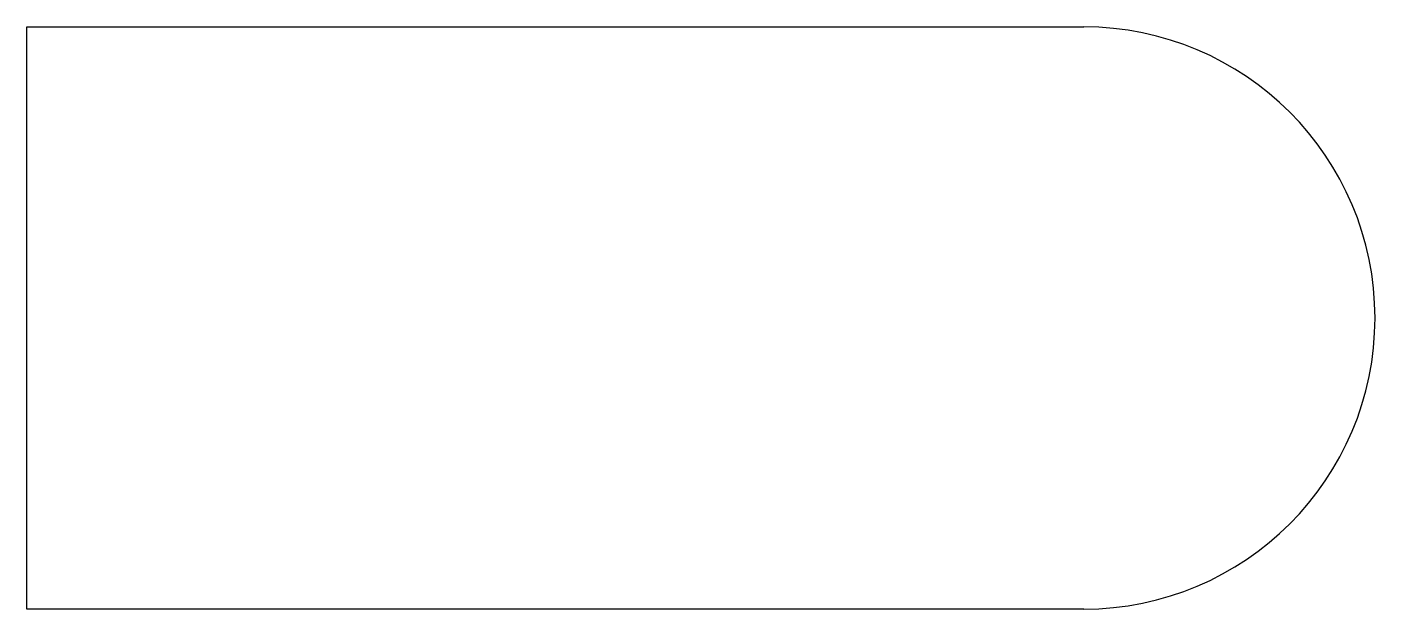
# Model space of a CAD drawing. Header units: millimetres. Extents: x 0 to 162, y 0 to 70.
import ezdxf

# ---------------------------------------------------------------- set-up
doc = ezdxf.new("R2010")
doc.units = ezdxf.units.MM
doc.linetypes.add('K5LT_BASIC', pattern=[0])

msp = doc.modelspace()

# ---------------------------------------------------------------- linework, layer by layer
at = {"color": 150, "linetype": 'K5LT_BASIC', "lineweight": 30, "true_color": 0x0080ff}
for p, q in [((0, 0), (0, 70)), ((0, 70), (127, 70)), ((127, 0), (0, 0))]:
    msp.add_line(p, q, dxfattribs=at)
msp.add_arc((127, 35), 35, 270, 90, dxfattribs=at)

doc.saveas('drawing.dxf')
